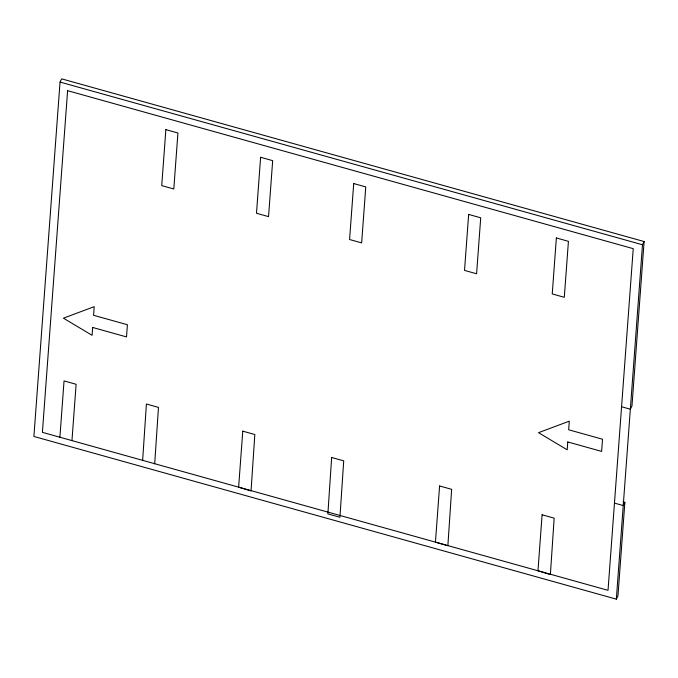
<?xml version="1.0" encoding="UTF-8"?>
<svg xmlns="http://www.w3.org/2000/svg" width="678" height="678" viewBox="0 0 678 678"><rect width="100%" height="100%" fill="white"/><g stroke="black" fill="none" stroke-linecap="round" stroke-linejoin="round"><path stroke-width="1.02" d="M621.573 406.749L630.354 409.198L631.972 405.978L644.1 241.538L61.664 78.851L60.045 82.072L33.9 436.463L616.336 599.149L617.955 595.928L624.862 502.33L622.997 501.813M59.893 437.234L64.046 380.917L76.114 384.29L71.961 440.598M616.336 599.149L642.481 244.758L644.1 241.538M624.862 502.33L623.243 505.551L614.463 503.101M60.045 82.072L642.481 244.758M154.694 463.803L158.474 407.393L146.414 404.02L142.634 460.438M67.605 90.674L42.4 432.344L608.03 590.335L633.235 248.665L67.605 90.674M92.674 327.466L92.089 335.322L63.435 318.177L94.208 306.659L93.572 315.287L127.413 324.737L126.515 336.915L92.674 327.466M165.864 129.634L161.737 185.611L173.797 188.984L177.924 132.998L165.864 129.634M260.615 157.279L256.487 213.256L268.547 216.629L272.675 160.652L260.615 157.279M242.766 431.157L238.631 487.16L251.046 490.94L254.826 434.522L242.766 431.157M331.652 457.489L327.872 513.899L339.932 517.272L343.712 460.854L331.652 457.489M353.713 183.543L349.577 239.52L361.645 242.894L365.773 186.916L353.713 183.543M439.59 485.965L435.445 542.129L447.87 545.748L451.65 489.33L439.59 485.965M468.651 214.426L464.523 270.403L476.592 273.776L480.719 217.791L468.651 214.426M556.367 237.953L552.239 293.938L564.299 297.303L568.427 241.326L556.367 237.953M542.103 514.788L537.968 570.766L550.383 574.571L554.163 518.153L542.103 514.788M567.766 441.954L567.189 449.819L538.535 432.674L569.3 421.157L568.664 429.776L602.513 439.234L601.615 451.404L567.766 441.954"/></g></svg>
